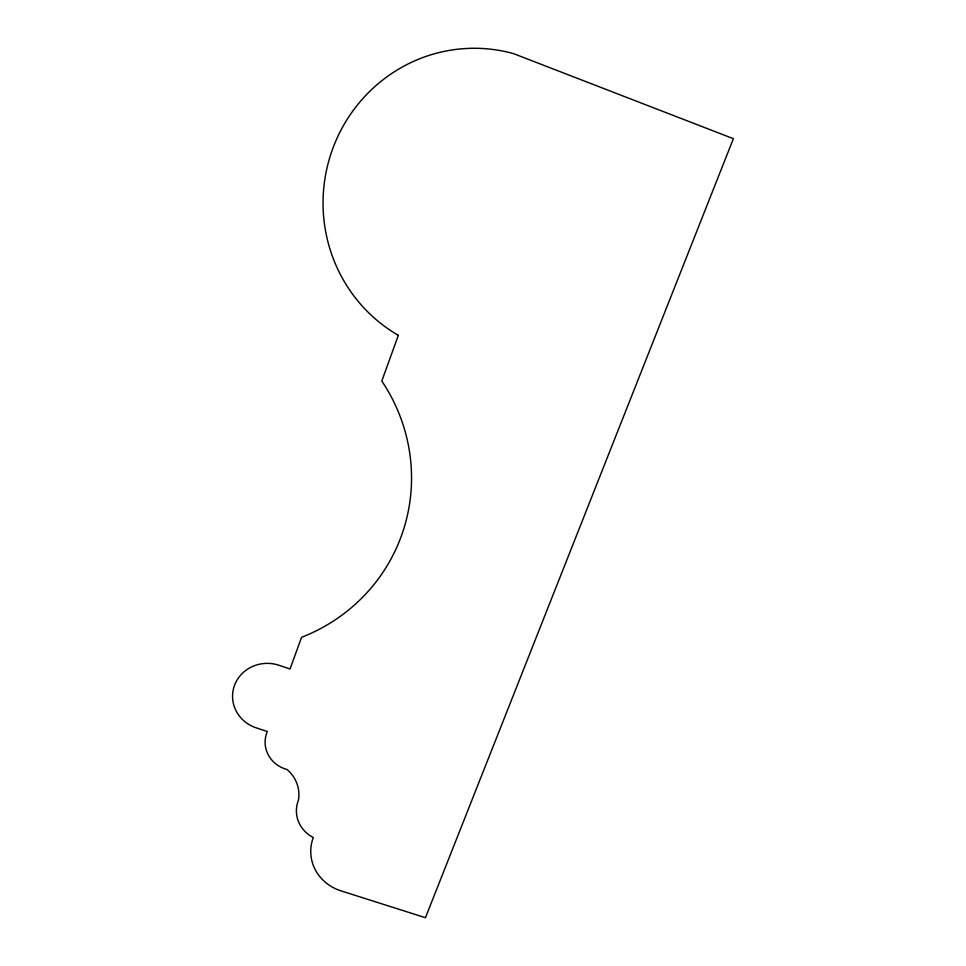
<?xml version="1.0" encoding="UTF-8"?>
<svg xmlns="http://www.w3.org/2000/svg" width="966" height="966" viewBox="0 0 966 966"><rect width="100%" height="100%" fill="white"/><g stroke="black" fill="none" stroke-linecap="round" stroke-linejoin="round"><path stroke-width="1.45" d="M398.33 335.323L381.799 381.027A178.843 173.965 19.2 0 1 301.561 637.318L290.054 668.979L279.886 665.586A34.969 33.158 3.4 0 0 234.557 685.244A34.969 33.158 3.4 0 0 256.509 727.941L267.341 731.503A30.006 28.304 0.6 0 0 286.974 769.479A36.213 33.846 1.8 0 1 298.446 800.138A32.759 30.598 -2.4 0 0 313.274 837.51A45.33 42.106 -4.1 0 0 340.986 890.857L425.438 917.7L733.375 138.681L513.61 53.661A153.473 149.706 -79 0 0 334.755 143.487A153.473 149.706 -79 0 0 398.33 335.323"/></g></svg>
